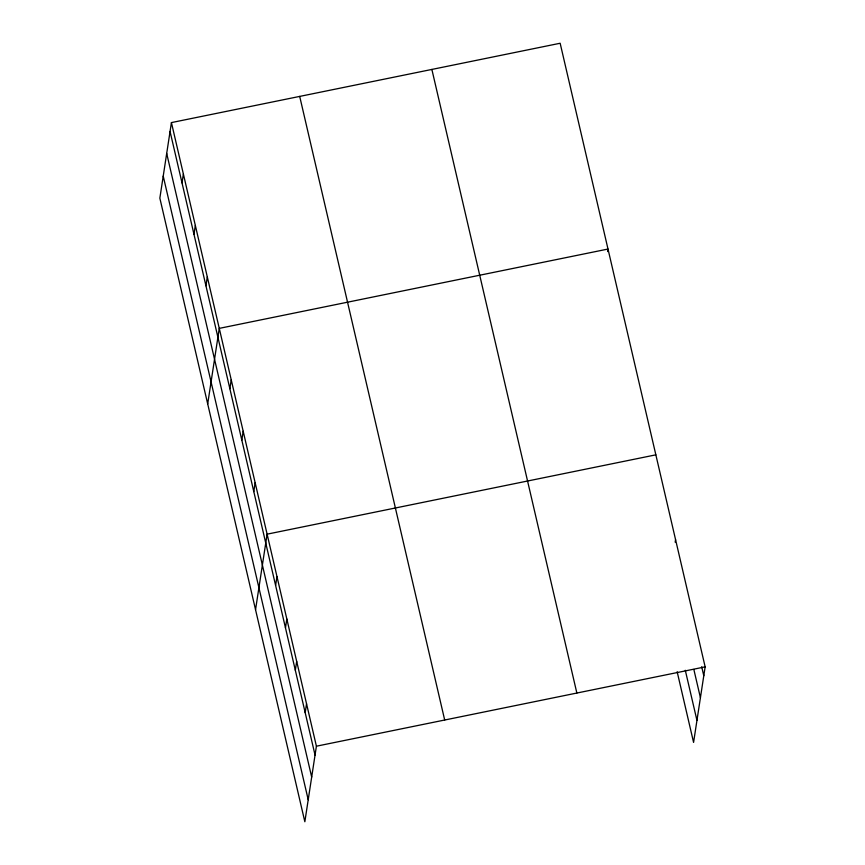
<?xml version="1.0" encoding="UTF-8"?>
<svg xmlns="http://www.w3.org/2000/svg" width="865" height="865" viewBox="0 0 865 865"><rect width="100%" height="100%" fill="white"/><g stroke="black" fill="none" stroke-linecap="round" stroke-linejoin="round"><path stroke-width="1.3" d="M171.421 122.592L159.852 198.139L304.848 821.75L316.406 746.203L171.421 122.592L560.152 43.25L705.148 666.861L693.579 742.408L677.154 671.737M182.018 182.893L183.38 174.038M193.987 234.339L195.339 225.484M205.946 285.785L207.297 276.93M207.697 403.933L219.267 328.376L607.998 249.044L607.619 251.574M229.863 388.688L231.225 379.832M241.832 440.134L243.184 431.278M253.791 491.579L255.143 482.724M255.543 609.717L267.112 534.17L655.843 454.839M275.611 585.432L276.962 576.577M285.472 627.839L286.823 618.983M295.333 670.245L296.684 661.39M305.194 712.652L306.545 703.796M675.176 542.182L675.565 539.641M316.406 746.203L705.148 666.861M701.699 666.731L703.786 675.727M693.849 669.456L700.423 697.731M685.296 670.288L696.952 720.404M431.873 69.427L576.858 693.049M299.701 96.404L444.686 720.015M170.059 131.448L315.044 755.059M166.696 153.451L311.681 777.062M163.226 176.125L308.21 799.747"/></g></svg>
